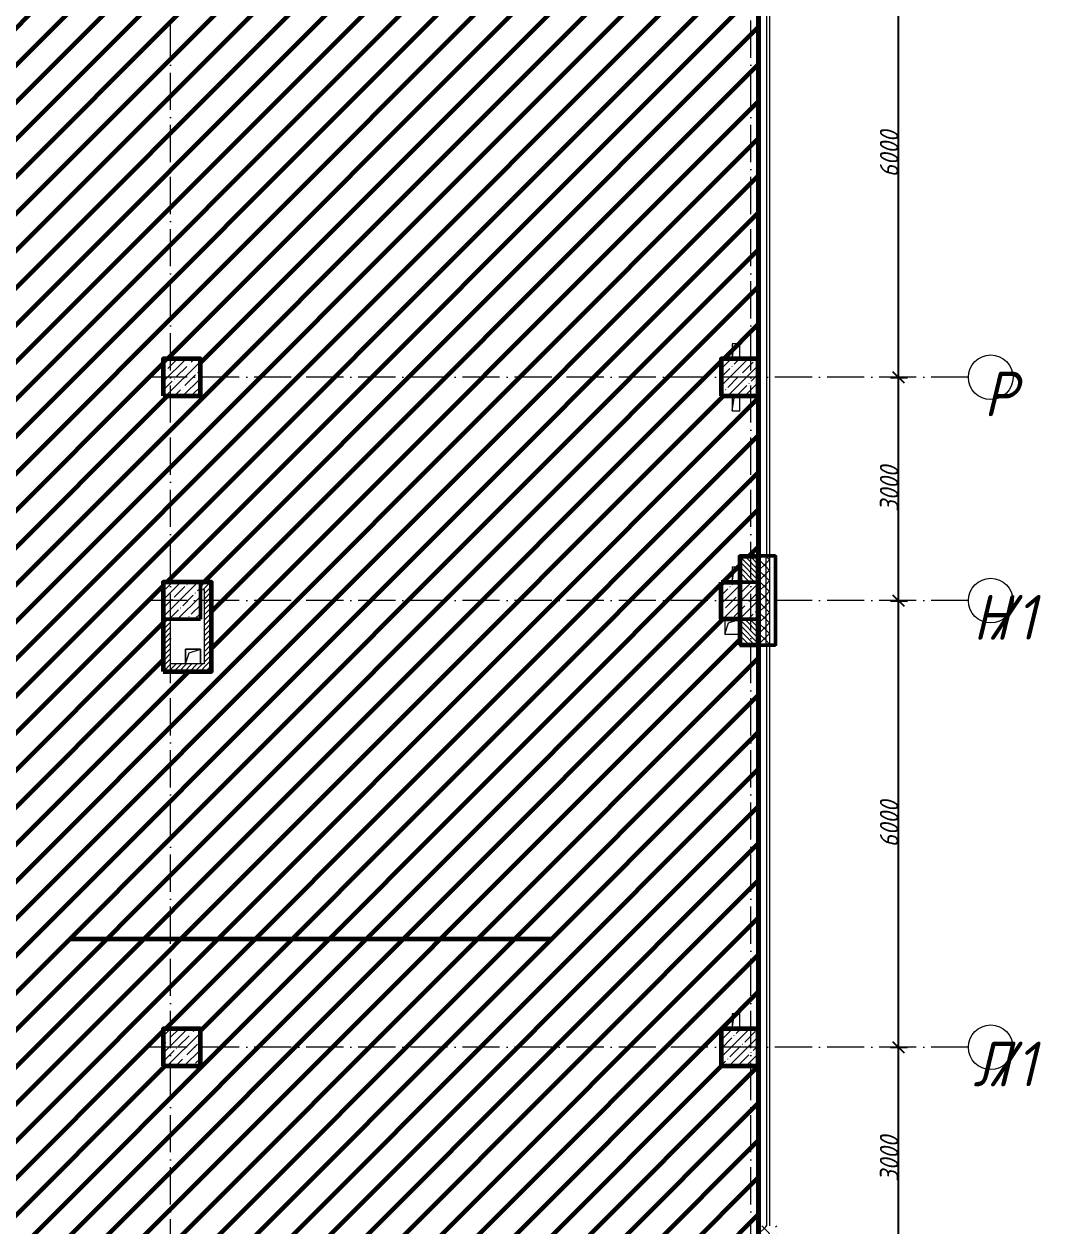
# Model space of a CAD drawing. Header units: millimetres. Extents: x -606178 to 312196, y -19338 to 632709.
# Drawn here: x -334451 to -320781, y 468725 to 484871 of the extents above; entities that cross this region are included whole.
import ezdxf

# ---------------------------------------------------------------- set-up
doc = ezdxf.new("R2010")
doc.units = ezdxf.units.MM
doc.linetypes.add('50_200_ШТРИХ_1Т_ш5_п1_п1_', pattern=[700, 500, -100, 0, -100])
for name, color, linetype, lineweight in [('6.4.1) Окр пт с инж. ПТ2.16', 3, 'Continuous', 60), ('6.4.3) Окр пт с инж. ПТ2.3', 150, 'Continuous', 60), ('A-____-____-DIMS', 7, 'Continuous', 9), ('A-FLOR-____-OTLN', 7, 'Continuous', 9), ('A-GENM-____-MCUT', 7, 'Continuous', 25), ('A-GENM-____-OTLN', 7, 'Continuous', 9), ('A-GENM-____-OTLN-1', 7, 'Continuous', 25), ('A-WALL-____-MCUT-2', 7, 'Continuous', 50), ('A-WALL-____-MCUT-3', 7, 'Continuous', 9), ('A-WALL-____-OTLN', 7, 'Continuous', 9), ('A-WALL-____-PATT-1', 7, 'Continuous', 9), ('A-WALL-FNSH-MCUT-1', 7, 'Continuous', 9), ('S-COLS-____-MCUT', 7, 'Continuous', 50), ('S-COLS-____-OTLN', 7, 'Continuous', 9), ('S-GRID-____-IDEN', 7, 'Continuous', 9), ('S-GRID-____-OTLN-1', 7, '50_200_ШТРИХ_1Т_ш5_п1_п1_', 9)]:
    doc.layers.add(name, color=color, linetype=linetype, lineweight=lineweight)
doc.styles.add('ISOCPEUR_I', font='isocpeui.ttf', dxfattribs={"width": 0.9, "height": 2.5})
doc.styles.add('ISOCPEUR_I_9', font='isocpeui.ttf', dxfattribs={"width": 0.9, "height": 250})
doc.dimstyles.new('ISO-2_5_0_9К_БОЛЬШОЙ_ОСИ', dxfattribs={"dimscale": 304.8, "dimtxt": 248.995294, "dimasz": 0.492126, "dimexe": 0.393701, "dimexo": 0, "dimgap": 0, "dimtad": 1, "dimdec": 0, "dimzin": 0, "dimdsep": 46, "dimtxsty": 'ISOCPEUR_I_9', "dimblk1": 'OBLIQUE', "dimblk2": 'OBLIQUE', "dimsah": 1, "dimcen": 0.09, "dimdle": 0.393701, "dimazin": 0, "dimtfac": 1, "dimtdec": 4, "dimtix": 1, "dimtmove": 0, "dimatfit": 3, "dimfxl": 1, "dimtvp": 1, "dimtolj": 1, "dimtzin": 0, "dimarcsym": 2})
pattern_1 = [(45, (-425830.77, 451794.26), (-70.71068, 70.71068), []), (135, (-425830.77, 451794.26), (-70.71068, -70.71068), [])]
pattern_2 = [(45, (-425830.77, 451794.26), (-35.35534, 35.35534), [])]
pattern_3 = [(135, (-425830.77, 451794.26), (-35.35534, -35.35534), [])]

# ---------------------------------------------------------------- blocks, each defined once
blk = doc.blocks.new('BSC_Колонна _Прямоугольная - 500х500-V33-АР1_План отверстий 1 этажа в осях 1-64_А-ГГ')
at = {"layer": 'S-COLS-____-OTLN'}
h = blk.add_hatch(dxfattribs=at)
h.set_pattern_fill('FP_65', color=256, style=0, pattern_type=2)
h.set_pattern_definition([(45, (-101000, -25331.04), (-114.04925, 114.04925), []), (45, (-100885.95, -25331.04), (-114.04925, 114.04925), [201.613, -40.323, 3.353, -36.97])])
h.paths.add_polyline_path([(-250, -250), (250, -250), (250, 250), (-250, 250)], flags=0)
at = {"layer": 'S-COLS-____-MCUT'}
for p, q in [((250, 250), (-250, 250)), ((-250, 250), (-250, -250)), ((250, -250), (250, 250)), ((-250, -250), (250, -250))]:
    blk.add_line(p, q, dxfattribs=at)
blk = doc.blocks.new('BSC_Колонна _Прямоугольная - 500х500-V34-АР1_План отверстий 1 этажа в осях 1-64_А-ГГ')
at = {"layer": 'S-COLS-____-OTLN'}
h = blk.add_hatch(dxfattribs=at)
h.set_pattern_fill('FP_66', color=256, style=0, pattern_type=2)
h.set_pattern_definition([(45, (-93500, -25331.04), (-114.04925, 114.04925), []), (45, (-93385.95, -25331.04), (-114.04925, 114.04925), [201.613, -40.323, 3.353, -36.97])])
h.paths.add_polyline_path([(-250, -250), (250, -250), (250, 250), (-250, 250)], flags=0)
at = {"layer": 'S-COLS-____-MCUT'}
for p, q in [((250, 250), (-250, 250)), ((-250, 250), (-250, -250)), ((250, -250), (250, 250)), ((-250, -250), (250, -250))]:
    blk.add_line(p, q, dxfattribs=at)
blk = doc.blocks.new('BSC_Колонна _Прямоугольная - 500х500-V39-АР1_План отверстий 1 этажа в осях 1-64_А-ГГ')
at = {"layer": 'S-COLS-____-OTLN'}
h = blk.add_hatch(dxfattribs=at)
h.set_pattern_fill('FP_71', color=256, style=0, pattern_type=2)
h.set_pattern_definition([(45, (-101000, -19331.04), (-114.04925, 114.04925), []), (45, (-100885.95, -19331.04), (-114.04925, 114.04925), [201.613, -40.323, 3.353, -36.97])])
h.paths.add_polyline_path([(-250, -250), (250, -250), (250, 250), (-250, 250)], flags=0)
at = {"layer": 'S-COLS-____-MCUT'}
for p, q in [((250, 250), (-250, 250)), ((-250, 250), (-250, -250)), ((250, -250), (250, 250)), ((-250, -250), (250, -250))]:
    blk.add_line(p, q, dxfattribs=at)
blk = doc.blocks.new('BSC_Колонна _Прямоугольная - 500х500-V40-АР1_План отверстий 1 этажа в осях 1-64_А-ГГ')
at = {"layer": 'S-COLS-____-OTLN'}
h = blk.add_hatch(dxfattribs=at)
h.set_pattern_fill('FP_72', color=256, style=0, pattern_type=2)
h.set_pattern_definition([(45, (-93500, -19331.04), (-114.04925, 114.04925), []), (45, (-93385.95, -19331.04), (-114.04925, 114.04925), [201.613, -40.323, 3.353, -36.97])])
h.paths.add_polyline_path([(-250, -250), (250, -250), (250, 250), (-250, 250)], flags=0)
at = {"layer": 'S-COLS-____-MCUT'}
for p, q in [((250, 250), (-250, 250)), ((-250, 250), (-250, -250)), ((250, -250), (250, 250)), ((-250, -250), (250, -250))]:
    blk.add_line(p, q, dxfattribs=at)
blk = doc.blocks.new('BSC_Колонна _Прямоугольная - 500х500-V41-АР1_План отверстий 1 этажа в осях 1-64_А-ГГ')
at = {"layer": 'S-COLS-____-OTLN'}
h = blk.add_hatch(dxfattribs=at)
h.set_pattern_fill('FP_73', color=256, style=0, pattern_type=2)
h.set_pattern_definition([(45, (-101000, -28331.04), (-114.04925, 114.04925), []), (45, (-100885.95, -28331.04), (-114.04925, 114.04925), [201.613, -40.323, 3.353, -36.97])])
h.paths.add_polyline_path([(-250, -250), (250, -250), (250, 250), (-250, 250), (-250, -77)], flags=0)
at = {"layer": 'S-COLS-____-MCUT'}
for p, q in [((250, 250), (-250, 250)), ((-250, 250), (-250, -250)), ((250, -250), (250, 250)), ((-250, -250), (250, -250))]:
    blk.add_line(p, q, dxfattribs=at)
blk = doc.blocks.new('BSC_Колонна _Прямоугольная - 500х500-V42-АР1_План отверстий 1 этажа в осях 1-64_А-ГГ')
at = {"layer": 'S-COLS-____-OTLN'}
h = blk.add_hatch(dxfattribs=at)
h.set_pattern_fill('FP_74', color=256, style=0, pattern_type=2)
h.set_pattern_definition([(45, (-93500, -28331.04), (-114.04925, 114.04925), []), (45, (-93385.95, -28331.04), (-114.04925, 114.04925), [201.613, -40.323, 3.353, -36.97])])
h.paths.add_polyline_path([(-250, -250), (250, -250), (250, 250), (-250, 250)], flags=0)
at = {"layer": 'S-COLS-____-MCUT'}
for p, q in [((250, 250), (-250, 250)), ((-250, 250), (-250, -250)), ((250, -250), (250, 250)), ((-250, -250), (250, -250))]:
    blk.add_line(p, q, dxfattribs=at)
blk = doc.blocks.new('Фахверк_СКБ_Уголок - 250_2700-27497298-АР1_План отверстий 1 этажа в осях 1-64_А-ГГ')
at = {"layer": 'A-GENM-____-MCUT'}
for p, q in [((200, 181), (125, 181)), ((125, 181), (125, 106)), ((131, 106), (131, 175)), ((131, 175), (200, 175)), ((200, 175), (200, 181)), ((125, 106), (131, 106)), ((131, -6), (125, -6)), ((125, -6), (125, -81)), ((125, -81), (200, -81)), ((131, -75), (131, -6)), ((200, -75), (131, -75)), ((200, -81), (200, -75))]:
    blk.add_line(p, q, dxfattribs=at)
blk = doc.blocks.new('AR_Отверстие прямоугольное _в плите_ - AR_Отверстие прямоугольное _в плите_-30458127-АР1_План отверстий 1 этажа в осях 1-64_А-ГГ')
at = {"layer": 'A-GENM-____-OTLN'}
for p, q in [((100, 100), (-100, 100)), ((-100, 100), (-100, -100)), ((-100, -100), (-50, 50)), ((-50, 50), (100, 100)), ((100, -100), (100, 100))]:
    blk.add_line(p, q, dxfattribs=at)
blk = doc.blocks.new('AR_Отверстие прямоугольное _в плите_ - AR_Отверстие прямоугольное _в плите_-V183-АР1_План отверстий 1 этажа в осях 1-64_А-ГГ')
at = {"layer": 'A-GENM-____-OTLN'}
for p, q in [((50, 100), (-50, 100)), ((-50, 100), (-50, -100)), ((-50, -100), (-25, 75)), ((-25, 75), (50, 100)), ((50, -100), (50, 100))]:
    blk.add_line(p, q, dxfattribs=at)
blk = doc.blocks.new('AR_Отверстие прямоугольное _в плите_ - AR_Отверстие прямоугольное _в плите_-V184-АР1_План отверстий 1 этажа в осях 1-64_А-ГГ')
at = {"layer": 'A-GENM-____-OTLN'}
for p, q in [((-50, 100), (-50, -100)), ((-50, -100), (-25, 75)), ((-25, 75), (50, 100)), ((50, -100), (50, 100)), ((-50, -100), (50, -100))]:
    blk.add_line(p, q, dxfattribs=at)
blk = doc.blocks.new('AR_Отверстие прямоугольное _в плите_ - AR_Отверстие прямоугольное _в плите_-V187-АР1_План отверстий 1 этажа в осях 1-64_А-ГГ')
at = {"layer": 'A-GENM-____-OTLN'}
for p, q in [((50, 100), (-50, 100)), ((-50, 100), (-50, -100)), ((-50, -100), (-25, 75)), ((-25, 75), (50, 100))]:
    blk.add_line(p, q, dxfattribs=at)
blk = doc.blocks.new('AR_Отверстие прямоугольное _в плите_ - AR_Отверстие прямоугольное _в плите_-V186-АР1_План отверстий 1 этажа в осях 1-64_А-ГГ')
at = {"layer": 'A-GENM-____-OTLN'}
for p, q in [((-100, 100), (-100, -100)), ((-100, -100), (-50, 50)), ((-50, 50), (100, 100)), ((-100, -100), (100, -100))]:
    blk.add_line(p, q, dxfattribs=at)
blk = doc.blocks.new('Ось сетки - Круг_Ø6_00__ISO-2_5_0_9K_-25732049-АР1_План отверстий 1 этажа в осях 1-64_А-ГГ')
at = {"layer": 'S-GRID-____-IDEN'}
blk.add_circle((0, 0), 3, dxfattribs=at)
blk = doc.blocks.new('_Oblique')
at = {"color": 0, "linetype": 'ByBlock', "lineweight": -2}
blk.add_line((-0.5, -0.5), (0.5, 0.5), dxfattribs=at)
blk = doc.blocks.new('*D4234')
at = {"layer": 'A-____-____-DIMS', "color": 0, "lineweight": -2, "transparency": 16777216}
for p, q in [((-322697, 468005), (-322697, 471245)), ((-322803, 471125), (-322577, 471125)), ((-322803, 468125), (-322577, 468125))]:
    blk.add_line(p, q, dxfattribs=at)
at = {"layer": 'Defpoints', "color": 0, "transparency": 16777216}
for p in [(-322803, 471125), (-322697, 471125), (-322803, 468125)]:
    blk.add_point(p, dxfattribs=at)
at = {"layer": 'A-____-____-DIMS', "color": 0, "lineweight": -2, "transparency": 16777216, "xscale": 150, "yscale": 150, "zscale": 150}
for p, rotation in [((-322697, 471125), 90), ((-322697, 468125), 270)]:
    blk.add_blockref('_Oblique', p, dxfattribs=dict(at, rotation=rotation))
at = {"layer": 'A-____-____-DIMS', "color": 0, "transparency": 16777216, "insert": (-322822, 469625), "char_height": 250, "width": 758.48, "attachment_point": 5, "rotation": 90, "style": 'ISOCPEUR_I_9'}
blk.add_mtext('\\A1;3000', dxfattribs=at)
blk = doc.blocks.new('*D4235')
at = {"layer": 'A-____-____-DIMS', "color": 0, "lineweight": -2, "transparency": 16777216}
for p, q in [((-322803, 477125), (-322577, 477125)), ((-322697, 471005), (-322697, 477245)), ((-322803, 471125), (-322577, 471125))]:
    blk.add_line(p, q, dxfattribs=at)
at = {"layer": 'Defpoints', "color": 0, "transparency": 16777216}
for p in [(-322803, 477125), (-322697, 477125), (-322803, 471125)]:
    blk.add_point(p, dxfattribs=at)
at = {"layer": 'A-____-____-DIMS', "color": 0, "lineweight": -2, "transparency": 16777216, "xscale": 150, "yscale": 150, "zscale": 150}
for p, rotation in [((-322697, 477125), 90), ((-322697, 471125), 270)]:
    blk.add_blockref('_Oblique', p, dxfattribs=dict(at, rotation=rotation))
at = {"layer": 'A-____-____-DIMS', "color": 0, "transparency": 16777216, "insert": (-322822, 474125), "char_height": 250, "width": 758.48, "attachment_point": 5, "rotation": 90, "style": 'ISOCPEUR_I_9'}
blk.add_mtext('\\A1;6000', dxfattribs=at)
blk = doc.blocks.new('*D4236')
at = {"layer": 'A-____-____-DIMS', "color": 0, "lineweight": -2, "transparency": 16777216}
for p, q in [((-322697, 477005), (-322697, 480245)), ((-322803, 480125), (-322577, 480125)), ((-322803, 477125), (-322577, 477125))]:
    blk.add_line(p, q, dxfattribs=at)
at = {"layer": 'Defpoints', "color": 0, "transparency": 16777216}
for p in [(-322803, 480125), (-322697, 480125), (-322803, 477125)]:
    blk.add_point(p, dxfattribs=at)
at = {"layer": 'A-____-____-DIMS', "color": 0, "lineweight": -2, "transparency": 16777216, "xscale": 150, "yscale": 150, "zscale": 150}
for p, rotation in [((-322697, 480125), 90), ((-322697, 477125), 270)]:
    blk.add_blockref('_Oblique', p, dxfattribs=dict(at, rotation=rotation))
at = {"layer": 'A-____-____-DIMS', "color": 0, "transparency": 16777216, "insert": (-322822, 478625), "char_height": 250, "width": 758.48, "attachment_point": 5, "rotation": 90, "style": 'ISOCPEUR_I_9'}
blk.add_mtext('\\A1;3000', dxfattribs=at)
blk = doc.blocks.new('*D4237')
at = {"layer": 'A-____-____-DIMS', "color": 0, "lineweight": -2, "transparency": 16777216}
for p, q in [((-322697, 480005), (-322697, 486245)), ((-322803, 486125), (-322577, 486125)), ((-322803, 480125), (-322577, 480125))]:
    blk.add_line(p, q, dxfattribs=at)
at = {"layer": 'Defpoints', "color": 0, "transparency": 16777216}
for p in [(-322803, 486125), (-322697, 486125), (-322803, 480125)]:
    blk.add_point(p, dxfattribs=at)
at = {"layer": 'A-____-____-DIMS', "color": 0, "lineweight": -2, "transparency": 16777216, "xscale": 150, "yscale": 150, "zscale": 150}
for p, rotation in [((-322697, 486125), 90), ((-322697, 480125), 270)]:
    blk.add_blockref('_Oblique', p, dxfattribs=dict(at, rotation=rotation))
at = {"layer": 'A-____-____-DIMS', "color": 0, "transparency": 16777216, "insert": (-322822, 483125), "char_height": 250, "width": 758.48, "attachment_point": 5, "rotation": 90, "style": 'ISOCPEUR_I_9'}
blk.add_mtext('\\A1;6000', dxfattribs=at)

msp = doc.modelspace()

# ---------------------------------------------------------------- hatches: boundary and pattern name
at = {"layer": '6.4.3) Окр пт с инж. ПТ2.3'}
h = msp.add_hatch(dxfattribs=at)
h.set_pattern_fill('ANSI31', color=256, scale=111)
h.paths.add_polyline_path([(-325080.7712, 480375.3011), (-324580.7712, 480375.3011), (-324580.7712, 485525.3011), (-324836.7712, 485525.3011), (-348130.7712, 485525.3011), (-348130.7712, 482725.3011), (-347830.7712, 482725.3011), (-347830.7712, 482225.3011), (-348130.7712, 482225.3011), (-348130.7712, 476725.3011), (-347830.7712, 476725.3011), (-347830.7712, 476225.3011), (-348130.7712, 476225.3011), (-348130.7712, 470725.3011), (-347830.7712, 470725.3011), (-347830.7712, 470225.3011), (-348130.7712, 470225.3011), (-348130.7712, 468375.3011), (-324580.7712, 468375.3011), (-324580.7712, 470875.3011), (-325080.7712, 470875.3011), (-325080.7712, 471375.3011), (-324580.7712, 471375.3011), (-324580.7712, 476531.3011), (-324830.7712, 476531.3011), (-324830.7712, 476875.3011), (-325080.7712, 476875.3011), (-325080.7712, 477375.3011), (-324830.7712, 477375.3011), (-324830.7712, 477719.3011), (-324580.7712, 477719.3011), (-324580.7712, 479875.3011), (-325080.7712, 479875.3011)])
h.paths.add_polyline_path([(-342430.7712, 482225.3011), (-342930.7712, 482225.3011), (-342930.7712, 482725.3011), (-342430.7712, 482725.3011)], flags=16)
h.paths.add_polyline_path([(-337180.7712, 482175.3011), (-337180.7712, 482775.3011), (-336580.7712, 482775.3011), (-336580.7712, 482175.3011)], flags=16)
h.paths.add_polyline_path([(-337180.7712, 477975.3011), (-335980.7712, 477975.3011), (-335980.7712, 475825.3011), (-337180.7712, 475825.3011)], flags=16)
h.paths.add_polyline_path([(-342430.7712, 476725.3011), (-342430.7712, 476225.3011), (-342930.7712, 476225.3011), (-342930.7712, 476725.3011)], flags=16)
h.paths.add_polyline_path([(-332580.7712, 480375.3011), (-332080.7712, 480375.3011), (-332080.7712, 479875.3011), (-332580.7712, 479875.3011)], flags=16)
h.paths.add_polyline_path([(-332580.7712, 477375.3011), (-331930.7712, 477375.3011), (-331930.7712, 476175.3011), (-332580.7712, 476175.3011)], flags=16)
h.paths.add_polyline_path([(-342430.7712, 470725.3011), (-342430.7712, 470225.3011), (-342930.7712, 470225.3011), (-342930.7712, 470725.3011)], flags=16)
h.paths.add_polyline_path([(-337180.7712, 470775.3011), (-336580.7712, 470775.3011), (-336580.7712, 470175.3011), (-337180.7712, 470175.3011)], flags=16)
h.paths.add_polyline_path([(-332580.7712, 471375.3011), (-332080.7712, 471375.3011), (-332080.7712, 470875.3011), (-332580.7712, 470875.3011)], flags=16)
at = {"layer": 'A-WALL-____-PATT-1'}
h = msp.add_hatch(dxfattribs=at)
h.set_pattern_fill('FP_1', color=256, style=0, pattern_type=2)
h.set_pattern_definition(pattern_1)
h.paths.add_polyline_path([(-324480.7712, 449775.3011), (-324480.7712, 450725.3011), (-324574.7712, 450725.3011), (-324574.7712, 450650.3011), (-324580.7712, 450650.3011), (-324580.7712, 449775.3011)], flags=0)
h.paths.add_polyline_path([(-324574.7712, 452525.3011), (-324480.7712, 452525.3011), (-324480.7712, 453725.3011), (-324574.7712, 453725.3011), (-324574.7712, 453650.3011), (-324580.7712, 453650.3011), (-324580.7712, 452600.3011), (-324574.7712, 452600.3011), (-324574.7712, 452528.7451)], flags=0)
h.paths.add_polyline_path([(-324574.7712, 458525.3011), (-324480.7712, 458525.3011), (-324480.7712, 459725.3011), (-324574.7712, 459725.3011), (-324574.7712, 459650.3011), (-324580.7712, 459650.3011), (-324580.7712, 458600.3011), (-324574.7712, 458600.3011), (-324574.7712, 458531.3011)], flags=0)
h.paths.add_polyline_path([(-324574.7712, 461525.3011), (-324480.7712, 461525.3011), (-324480.7712, 462725.3011), (-324574.7712, 462725.3011), (-324574.7712, 462650.3011), (-324580.7712, 462650.3011), (-324580.7712, 461600.3011), (-324574.7712, 461600.3011), (-324574.7712, 461531.3011)], flags=0)
h.paths.add_polyline_path([(-324480.7712, 464525.3011), (-324480.7712, 465725.3011), (-324574.7712, 465725.3011), (-324574.7712, 465650.3011), (-324580.7712, 465650.3011), (-324580.7712, 464600.3011), (-324574.7712, 464600.3011), (-324574.7712, 464525.3011)], flags=0)
h.paths.add_polyline_path([(-324480.7712, 467525.3011), (-324480.7712, 468725.3011), (-324574.7712, 468725.3011), (-324574.7712, 468650.3011), (-324580.7712, 468650.3011), (-324580.7712, 467600.3011), (-324574.7712, 467600.3011), (-324574.7712, 467525.3011)], flags=0)
h.paths.add_polyline_path([(-324480.7712, 476525.3011), (-324480.7712, 477725.3011), (-324574.7712, 477725.3011), (-324574.7712, 477650.3011), (-324580.7712, 477650.3011), (-324580.7712, 476600.3011), (-324574.7712, 476600.3011), (-324574.7712, 476525.3011)], flags=0)
h.paths.add_polyline_path([(-324480.7712, 485525.3011), (-324480.7712, 486725.3011), (-324574.7712, 486725.3011), (-324574.7712, 486650.3011), (-324580.7712, 486650.3011), (-324580.7712, 485600.3011), (-324574.7712, 485600.3011), (-324574.7712, 485525.3011)], flags=0)
h.paths.add_polyline_path([(-324574.7712, 497525.3011), (-324480.7712, 497525.3011), (-324480.7712, 498590.3011), (-324580.7712, 498590.3011), (-324580.7712, 497600.3011), (-324574.7712, 497600.3011), (-324574.7712, 497531.3011)], flags=0)
h = msp.add_hatch(dxfattribs=at)
h.set_pattern_fill('FP_1', color=256, style=0, pattern_type=2)
h.set_pattern_definition(pattern_1)
h.paths.add_polyline_path([(-324480.7712, 449725.3011), (-324430.7712, 449725.3011), (-324430.7712, 450725.3011), (-324480.7712, 450725.3011), (-324480.7712, 449775.3011)], flags=0)
h.paths.add_polyline_path([(-324480.7712, 452525.3011), (-324430.7712, 452525.3011), (-324430.7712, 453725.3011), (-324480.7712, 453725.3011), (-324480.7712, 452528.7451)], flags=0)
h.paths.add_polyline_path([(-324430.7712, 458525.3011), (-324430.7712, 459725.3011), (-324480.7712, 459725.3011), (-324480.7712, 458525.3011)], flags=0)
h.paths.add_polyline_path([(-324430.7712, 461525.3011), (-324430.7712, 462725.3011), (-324480.7712, 462725.3011), (-324480.7712, 461525.3011)], flags=0)
h.paths.add_polyline_path([(-324430.7712, 464525.3011), (-324430.7712, 465725.3011), (-324480.7712, 465725.3011), (-324480.7712, 464525.3011)], flags=0)
h.paths.add_polyline_path([(-324430.7712, 467525.3011), (-324430.7712, 468725.3011), (-324480.7712, 468725.3011), (-324480.7712, 467525.3011)], flags=0)
h.paths.add_polyline_path([(-324430.7712, 476525.3011), (-324430.7712, 477725.3011), (-324480.7712, 477725.3011), (-324480.7712, 476525.3011)], flags=0)
h.paths.add_polyline_path([(-324430.7712, 485525.3011), (-324430.7712, 486725.3011), (-324480.7712, 486725.3011), (-324480.7712, 485525.3011)], flags=0)
h.paths.add_polyline_path([(-324480.7712, 497525.3011), (-324430.7712, 497525.3011), (-324430.7712, 498590.3011), (-324480.7712, 498590.3011), (-324480.7712, 498108.4269)], flags=0)
h = msp.add_hatch(dxfattribs=at)
h.set_pattern_fill('FP_3', color=256, style=0, pattern_type=2)
h.set_pattern_definition([(45, (-425830.77, 451794.26), (-85.53659, 85.53659), []), (45, (-425773.75, 451794.26), (-85.53659, 85.53659), [])])
h.paths.add_polyline_path([(-324350.7712, 449625.3011), (-324330.7712, 449625.3011), (-324330.7712, 450725.3011), (-324350.7712, 450725.3011), (-324350.7712, 449645.3011)], flags=0)
h.paths.add_polyline_path([(-324350.7712, 452525.3011), (-324330.7712, 452525.3011), (-324330.7712, 453725.3011), (-324350.7712, 453725.3011), (-324350.7712, 452528.7451)], flags=0)
h.paths.add_polyline_path([(-324330.7712, 458525.3011), (-324330.7712, 459725.3011), (-324350.7712, 459725.3011), (-324350.7712, 458525.3011)], flags=0)
h.paths.add_polyline_path([(-324350.7712, 461525.3011), (-324330.7712, 461525.3011), (-324330.7712, 462725.3011), (-324350.7712, 462725.3011), (-324350.7712, 461988.6791)], flags=0)
h.paths.add_polyline_path([(-324350.7712, 464525.3011), (-324330.7712, 464525.3011), (-324330.7712, 465725.3011), (-324350.7712, 465725.3011), (-324350.7712, 464568.6611)], flags=0)
h.paths.add_polyline_path([(-324330.7712, 467525.3011), (-324330.7712, 468725.3011), (-324350.7712, 468725.3011), (-324350.7712, 467525.3011)], flags=0)
h.paths.add_polyline_path([(-324330.7712, 476525.3011), (-324330.7712, 477725.3011), (-324350.7712, 477725.3011), (-324350.7712, 476525.3011)], flags=0)
h.paths.add_polyline_path([(-324330.7712, 485525.3011), (-324330.7712, 486725.3011), (-324350.7712, 486725.3011), (-324350.7712, 485525.3011)], flags=0)
h.paths.add_polyline_path([(-324350.7712, 497525.3011), (-324330.7712, 497525.3011), (-324330.7712, 498590.3011), (-324350.7712, 498590.3011), (-324350.7712, 498108.4269)], flags=0)
h = msp.add_hatch(dxfattribs=at)
h.set_pattern_fill('FP_6', color=256, style=0, pattern_type=2)
h.set_pattern_definition(pattern_3)
h.paths.add_polyline_path([(-324649.7712, 477375.3011), (-324580.7712, 477375.3011), (-324580.7712, 477719.3011), (-324649.7712, 477719.3011), (-324649.7712, 477725.3011), (-324761.7712, 477725.3011), (-324761.7712, 477719.3011), (-324830.7712, 477719.3011), (-324830.7712, 477375.3011), (-324761.7712, 477375.3011)], flags=0)
h = msp.add_hatch(dxfattribs=at)
h.set_pattern_fill('FP_5', color=256, style=0, pattern_type=2)
h.set_pattern_definition(pattern_2)
h.paths.add_polyline_path([(-332030.7712, 477275.3011), (-332030.7712, 477375.3011), (-332080.7712, 477375.3011), (-332080.7712, 477275.3011)], flags=0)
h = msp.add_hatch(dxfattribs=at)
h.set_pattern_fill('FP_5', color=256, style=0, pattern_type=2)
h.set_pattern_definition(pattern_2)
h.paths.add_polyline_path([(-331930.7712, 476275.3011), (-331930.7712, 477375.3011), (-332030.7712, 477375.3011), (-332030.7712, 476275.3011)], flags=0)
h = msp.add_hatch(dxfattribs=at)
h.set_pattern_fill('FP_5', color=256, style=0, pattern_type=2)
h.set_pattern_definition(pattern_2)
h.paths.add_polyline_path([(-332480.7712, 476275.3011), (-332480.7712, 476875.3011), (-332580.7712, 476875.3011), (-332580.7712, 476275.3011)], flags=0)
h = msp.add_hatch(dxfattribs=at)
h.set_pattern_fill('FP_6', color=256, style=0, pattern_type=2)
h.set_pattern_definition(pattern_3)
h.paths.add_polyline_path([(-324649.7712, 476525.3011), (-324649.7712, 476531.3011), (-324580.7712, 476531.3011), (-324580.7712, 476875.3011), (-324830.7712, 476875.3011), (-324830.7712, 476531.3011), (-324761.7712, 476531.3011), (-324761.7712, 476525.3011)], flags=0)
h = msp.add_hatch(dxfattribs=at)
h.set_pattern_fill('FP_5', color=256, style=0, pattern_type=2)
h.set_pattern_definition(pattern_2)
h.paths.add_polyline_path([(-331930.7712, 476175.3011), (-331930.7712, 476275.3011), (-332580.7712, 476275.3011), (-332580.7712, 476175.3011)], flags=0)

# ---------------------------------------------------------------- linework, layer by layer
at = {"layer": '6.4.1) Окр пт с инж. ПТ2.16'}
for points in [[(-348130.7712, 499314.185), (-324580.7712, 499314.185), (-324580.7712, 468375.3011), (-348130.7712, 468375.3011)], [(-348130.7712, 468375.3011), (-324574.7712, 468375.3011), (-324574.7712, 485525.3011), (-348130.7712, 485525.3011)], [(-332580.7712, 479875.3011), (-332080.7712, 479875.3011), (-332080.7712, 480375.3011), (-332580.7712, 480375.3011)], [(-325080.7712, 479875.3011), (-324580.7712, 479875.3011), (-324580.7712, 480375.3011), (-325080.7712, 480375.3011)], [(-324830.7712, 476531.3011), (-324580.7712, 476531.3011), (-324580.7712, 477719.3011), (-324830.7712, 477719.3011)], [(-332580.7712, 476175.3011), (-331930.7712, 476175.3011), (-331930.7712, 477375.3011), (-332580.7712, 477375.3011)], [(-325080.7712, 477375.3011), (-324830.7712, 477375.3011), (-324830.7712, 476875.3011), (-325080.7712, 476875.3011)], [(-332580.7712, 470875.3011), (-332080.7712, 470875.3011), (-332080.7712, 471375.3011), (-332580.7712, 471375.3011)], [(-325080.7712, 470875.3011), (-324580.7712, 470875.3011), (-324580.7712, 471375.3011), (-325080.7712, 471375.3011)]]:
    msp.add_lwpolyline(points, close=True, dxfattribs=at)
at = {"layer": '6.4.1) Окр пт с инж. ПТ2.16', "color": 1}
msp.add_lwpolyline([(-333825.5482, 472581.525), (-327363.269, 472581.525)], dxfattribs=at)
at = {"layer": 'A-FLOR-____-OTLN'}
for p, q in [((-332280.7712, 476475.3011), (-332080.7712, 476475.3011)), ((-332280.7712, 476275.3011), (-332280.7712, 476475.3011)), ((-332080.7712, 476475.3011), (-332080.7712, 476275.3011))]:
    msp.add_line(p, q, dxfattribs=at)
at = {"layer": 'A-WALL-____-MCUT-2'}
for p, q in [((-324830.7712, 477650.3011), (-324830.7712, 477375.3011)), ((-324649.7712, 477725.3011), (-324761.7712, 477725.3011)), ((-324350.7712, 477725.3011), (-324574.7712, 477725.3011)), ((-324350.7712, 476525.3011), (-324350.7712, 477725.3011)), ((-324830.7712, 476875.3011), (-324830.7712, 476600.3011)), ((-324761.7712, 476525.3011), (-324649.7712, 476525.3011)), ((-324574.7712, 476525.3011), (-324350.7712, 476525.3011))]:
    msp.add_line(p, q, dxfattribs=at)
at = {"layer": 'A-WALL-____-MCUT-3'}
for p, q in [((-324580.7712, 477650.3011), (-324580.7712, 477375.3011)), ((-324480.7712, 477725.3011), (-324480.7712, 476525.3011)), ((-324430.7712, 477725.3011), (-324430.7712, 476525.3011)), ((-324580.7712, 476875.3011), (-324580.7712, 476600.3011))]:
    msp.add_line(p, q, dxfattribs=at)
at = {"layer": 'A-WALL-____-OTLN'}
for p, q in [((-324580.7712, 480375.3011), (-324580.7712, 485525.3011)), ((-324470.7712, 485525.3011), (-324470.7712, 477725.3011)), ((-324430.7712, 485525.3011), (-324430.7712, 477725.3011)), ((-324580.7712, 477725.3011), (-324580.7712, 479875.3011)), ((-324580.7712, 471375.3011), (-324580.7712, 476525.3011)), ((-324470.7712, 476525.3011), (-324470.7712, 468725.3011)), ((-324430.7712, 476525.3011), (-324430.7712, 468725.3011)), ((-324580.7712, 468725.3011), (-324580.7712, 470875.3011))]:
    msp.add_line(p, q, dxfattribs=at)
at = {"layer": 'A-WALL-FNSH-MCUT-1'}
for p, q in [((-324330.7712, 477725.3011), (-324350.7712, 477725.3011)), ((-324330.7712, 476525.3011), (-324330.7712, 477725.3011)), ((-331930.7712, 477375.3011), (-332080.7712, 477375.3011)), ((-332080.7712, 477275.3011), (-332030.7712, 477275.3011)), ((-332030.7712, 477275.3011), (-332030.7712, 476275.3011)), ((-331930.7712, 476175.3011), (-331930.7712, 477375.3011)), ((-332580.7712, 476875.3011), (-332580.7712, 476175.3011)), ((-332480.7712, 476275.3011), (-332480.7712, 476875.3011)), ((-324350.7712, 476525.3011), (-324330.7712, 476525.3011)), ((-332580.7712, 476175.3011), (-331930.7712, 476175.3011)), ((-332030.7712, 476275.3011), (-332480.7712, 476275.3011))]:
    msp.add_line(p, q, dxfattribs=at)
at = {"layer": 'S-GRID-____-OTLN-1'}
for p, q in [((-332480.7712, 447311.6528), (-332480.7712, 501675.2188)), ((-324680.7712, 447311.6528), (-324680.7712, 501675.2188)), ((-324680.7712, 447311.6528), (-324680.7712, 501675.2188)), ((-321756.3646, 480125.3011), (-332809.5068, 480125.3011)), ((-321756.3646, 477125.3011), (-332809.5068, 477125.3011)), ((-321756.3646, 471125.3011), (-332809.5068, 471125.3011))]:
    msp.add_line(p, q, dxfattribs=at)

# ---------------------------------------------------------------- block references
at = {"layer": 'A-GENM-____-OTLN'}
for name, p in [('AR_Отверстие прямоугольное _в плите_ - AR_Отверстие прямоугольное _в плите_-V183-АР1_План отверстий 1 этажа в осях 1-64_А-ГГ', (-324880.7712, 480475.3011)), ('AR_Отверстие прямоугольное _в плите_ - AR_Отверстие прямоугольное _в плите_-V184-АР1_План отверстий 1 этажа в осях 1-64_А-ГГ', (-324880.7712, 479775.3011)), ('AR_Отверстие прямоугольное _в плите_ - AR_Отверстие прямоугольное _в плите_-V187-АР1_План отверстий 1 этажа в осях 1-64_А-ГГ', (-324880.7712, 477475.3011)), ('AR_Отверстие прямоугольное _в плите_ - AR_Отверстие прямоугольное _в плите_-V186-АР1_План отверстий 1 этажа в осях 1-64_А-ГГ', (-324930.7712, 476775.3011)), ('AR_Отверстие прямоугольное _в плите_ - AR_Отверстие прямоугольное _в плите_-30458127-АР1_План отверстий 1 этажа в осях 1-64_А-ГГ', (-332180.7712, 476375.3011)), ('AR_Отверстие прямоугольное _в плите_ - AR_Отверстие прямоугольное _в плите_-V183-АР1_План отверстий 1 этажа в осях 1-64_А-ГГ', (-324880.7712, 471475.3011))]:
    msp.add_blockref(name, p, dxfattribs=at)
at = {"layer": 'A-GENM-____-OTLN-1'}
for p, rotation in [((-324755.7712, 477850.3011), 270), ((-324655.7712, 476400.3011), 90)]:
    msp.add_blockref('Фахверк_СКБ_Уголок - 250_2700-27497298-АР1_План отверстий 1 этажа в осях 1-64_А-ГГ', p, dxfattribs=dict(at, rotation=rotation))
at = {"layer": 'S-COLS-____-OTLN'}
for name, p in [('BSC_Колонна _Прямоугольная - 500х500-V42-АР1_План отверстий 1 этажа в осях 1-64_А-ГГ', (-332330.7712, 480125.3011)), ('BSC_Колонна _Прямоугольная - 500х500-V41-АР1_План отверстий 1 этажа в осях 1-64_А-ГГ', (-324830.7712, 480125.3011)), ('BSC_Колонна _Прямоугольная - 500х500-V34-АР1_План отверстий 1 этажа в осях 1-64_А-ГГ', (-332330.7712, 477125.3011)), ('BSC_Колонна _Прямоугольная - 500х500-V33-АР1_План отверстий 1 этажа в осях 1-64_А-ГГ', (-324830.7712, 477125.3011)), ('BSC_Колонна _Прямоугольная - 500х500-V40-АР1_План отверстий 1 этажа в осях 1-64_А-ГГ', (-332330.7712, 471125.3011)), ('BSC_Колонна _Прямоугольная - 500х500-V39-АР1_План отверстий 1 этажа в осях 1-64_А-ГГ', (-324830.7712, 471125.3011))]:
    msp.add_blockref(name, p, dxfattribs=at)
at = {"layer": 'S-GRID-____-IDEN', "xscale": 99.99999999999993, "yscale": 99.99999999999993, "zscale": 99.99999999999993}
for p, rotation in [((-321456.3646, 480125.3011), 89.9999999999998), ((-321456.3646, 477125.3011), 89.9999999999998), ((-321456.3646, 471125.3011), 89.99999999999982)]:
    msp.add_blockref('Ось сетки - Круг_Ø6_00__ISO-2_5_0_9K_-25732049-АР1_План отверстий 1 этажа в осях 1-64_А-ГГ', p, dxfattribs=dict(at, rotation=rotation))

# ---------------------------------------------------------------- texts
at = {"layer": 'S-GRID-____-IDEN', "char_height": 600, "attachment_point": 1, "style": 'ISOCPEUR_I'}
for s, insert, width in [('\\fISOCPEUR|b0|i1|c204|p34|;\\W.9;Р', (-321549.1851, 480201.377), 223.670812), ('\\fISOCPEUR|b0|i1|c204|p34|;\\W.9;Н', (-321691.8351, 477201.377), 223.670812), ('/1', (-321507.2882, 477201.377), 346.329), ('\\fISOCPEUR|b0|i1|c204|p34|;\\W.9;Л', (-321691.8351, 471201.377), 223.670812), ('/1', (-321507.2882, 471201.377), 346.329)]:
    msp.add_mtext(s, dxfattribs=dict(at, insert=insert, width=width))

# ---------------------------------------------------------------- dimensions: what is measured, and where the dimension line sits
at = {"layer": 'A-____-____-DIMS'}
for base, p1, p2, override, picture, middle in [((-322696.5297, 486125.3011), (-322802.5957, 480125.3011), (-322802.5957, 486125.3011), {"dimpost": '<>', "dimfxl": 6000}, '*D4237', (-322821.5297, 483125.3011)), ((-322696.5297, 480125.3011), (-322802.5957, 477125.3011), (-322802.5957, 480125.3011), {"dimpost": '<>', "dimfxl": 3000}, '*D4236', (-322821.5297, 478625.3011)), ((-322696.5297, 477125.3011), (-322802.5957, 471125.3011), (-322802.5957, 477125.3011), {"dimpost": '<>', "dimfxl": 6000}, '*D4235', (-322821.5297, 474125.3011)), ((-322696.5297, 471125.3011), (-322802.5957, 468125.3011), (-322802.5957, 471125.3011), {"dimpost": '<>', "dimfxl": 3000}, '*D4234', (-322821.5297, 469625.3011))]:
    dim = msp.add_linear_dim(base=base, p1=p1, p2=p2, angle=90, dimstyle='ISO-2_5_0_9К_БОЛЬШОЙ_ОСИ', override=override, dxfattribs=at)
    dim.commit()
    dim.dimension.update_dxf_attribs({"geometry": picture, "text_midpoint": middle})

doc.saveas('drawing.dxf')
